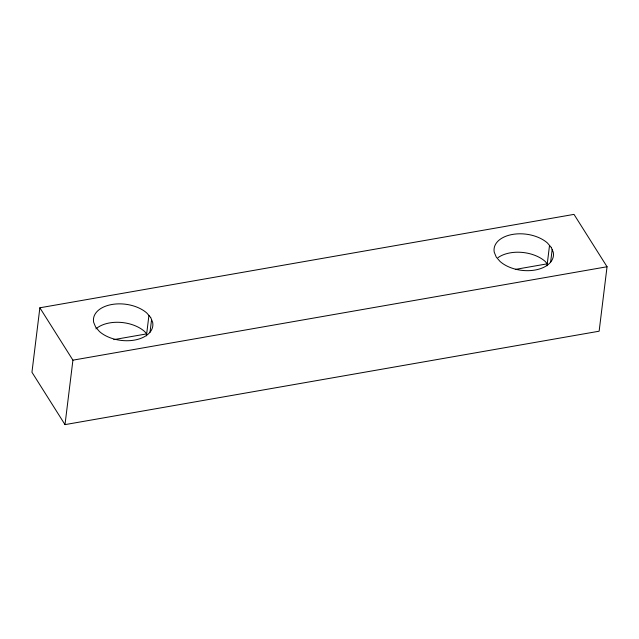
<?xml version="1.0" encoding="UTF-8"?>
<svg xmlns="http://www.w3.org/2000/svg" width="639" height="639" viewBox="0 0 639 639"><rect width="100%" height="100%" fill="white"/><g stroke="black" fill="none" stroke-linecap="round" stroke-linejoin="round"><path stroke-width="0.96" d="M39.866 307.79L31.95 372.249L65.002 424.623L599.134 331.21L607.05 266.751L573.998 214.377L39.866 307.79L72.918 360.164L65.002 424.623M146.427 335.842L148.927 315.466M150.021 332.256L151.571 319.66M547.024 265.784L549.524 245.408M550.618 262.198L552.168 249.593M113.766 339.636L146.666 333.885L144.566 331.457A29.865 18.219 7 0 0 95.914 328.885M515.338 269.41L547.264 263.827L545.163 261.399A29.865 18.219 7 0 0 498.005 257.637M72.918 360.164L607.05 266.751M551.273 247.429L547.423 242.98A29.865 18.219 7 0 0 512.518 234.433A29.865 18.219 7 0 0 494.266 252.277L496.239 257.054L500.089 261.495A29.865 18.219 7 0 0 534.995 270.049A29.865 18.219 7 0 0 553.246 252.197L551.273 247.429M150.676 317.487L146.826 313.038A29.865 18.219 7 0 0 111.921 304.491A29.865 18.219 7 0 0 93.669 322.336L95.642 327.112L99.484 331.553A29.865 18.219 7 0 0 134.398 340.108A29.865 18.219 7 0 0 152.641 322.264L150.676 317.487"/></g></svg>
